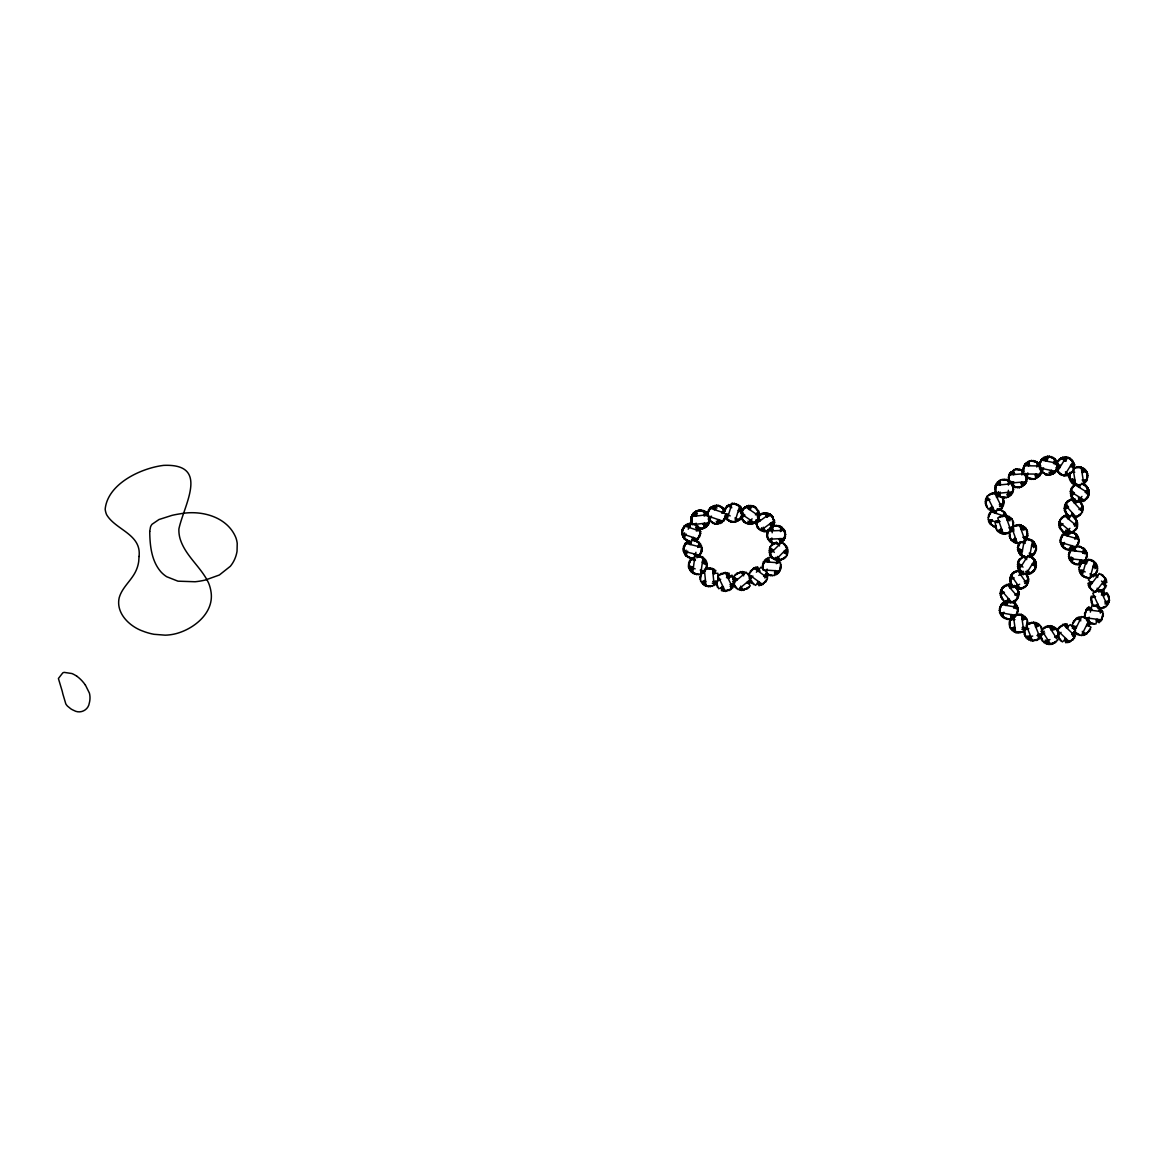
<?xml version="1.0" encoding="UTF-8"?>
<svg xmlns="http://www.w3.org/2000/svg" width="1168" height="1168" viewBox="0 0 1168 1168"><rect width="100%" height="100%" fill="white"/><g stroke="black" fill="none" stroke-linecap="round" stroke-linejoin="round"><path stroke-width="1.5" d="M1000.188 492.02L1000.173 497.188L1008.364 497.218L1008.378 490.326M1000.217 485.129L1000.231 479.96L1008.422 479.99L1008.393 485.158M773.727 526.33L773.742 523.06M1040.922 467.623L1040.819 474.164L1023.606 473.931L1023.723 465.74L1040.936 465.988M1000.918 597.563L1001.093 589.373M1018.146 597.914L1018.306 589.738M1013.503 481.698L1013.386 486.866L1021.562 487.056L1021.693 481.888M1013.663 474.807L1013.795 469.638L1021.971 469.828L1021.854 474.996M1023.402 574.744L1023.489 571.298M1028.862 640.137L1028.964 636.706M1037.491 626.647L1037.607 623.201L1029.431 622.924M1018.16 568.728L1018.467 560.552M1035.374 569.385L1035.68 561.209M769.741 554.829L770.165 546.668M786.955 555.705L787.363 547.529M1074.166 479.347L1073.918 484.516L1080.458 484.837M1082.692 472.879L1082.94 467.711L1074.779 467.302M1045.302 640.035L1045.097 643.466L1053.273 643.933M985.792 505.686L986.288 497.524M1003.473 498.561L1002.976 506.722L999.545 506.518M771.844 537.952L771.522 543.105L779.698 543.616L780.02 538.463M772.165 532.798L772.603 525.921L780.764 526.432L780.443 531.586M1014.247 626.69L1013.897 631.844L1022.058 632.399M1022.861 620.369L1023.212 615.215L1015.05 614.675M1059.434 527.702L1059.975 519.541M1076.619 528.856L1077.159 520.694M716.451 585.416L716.685 582.146M1013.941 538.93L1013.663 542.361L1020.19 542.872M1022.891 529.265L1023.168 525.834L1015.007 525.191M999.954 529.498L999.691 532.929L1007.838 533.586M1008.933 519.862L1009.21 516.417L1002.684 515.906M1091.189 602.63L1091.481 599.359M1109.074 596.016L1108.344 604.177L1104.913 603.856M691.208 522.928L691.996 514.781L697.135 515.278M709.137 516.431L708.348 524.563L703.209 524.082M704.83 580.335L704.26 585.475L712.392 586.365M713.706 574.379L714.261 569.239L706.129 568.349M995.297 491.728L996.173 483.596L999.604 483.961M1013.298 485.45L1012.422 493.582L1007.283 493.027M1027.796 472.894L1027.183 478.019L1035.315 478.997L1035.928 473.858M1028.614 466.047L1029.227 460.922L1037.359 461.886L1036.746 467.025M1026.745 475.391L1025.694 483.508L1020.569 482.851M1010.13 582.759L1011.181 574.656M1027.212 584.978L1028.263 576.861M1070.676 495.451L1071.771 487.348M1087.744 497.772L1088.839 489.669M1024.132 634.545L1024.818 629.683M1041.652 633.669L1042.323 628.807M1087.569 473.39L1086.313 481.479L1082.911 480.953M766.967 537.382L768.34 529.308L773.42 530.17M785.319 532.17L783.962 540.229L778.866 539.382M767.142 569.093L766.281 574.189L774.34 575.576L775.216 570.48M768.31 562.304L769.186 557.224L777.246 558.596L776.37 563.691M1009.371 626.092L1010.773 618.033L1014.16 618.617M1027.738 620.982L1026.336 629.041L1022.949 628.442M758.674 515.555L759.244 512.343M1009.21 536.565L1009.794 533.338M1026.132 539.689L1027.621 531.644M1029.461 557.472L1032.585 540.536L1024.555 539.047L1021.416 555.983L1027.855 557.18M1013.065 525.454L1013.663 522.242M705.209 515.424L705.895 512.051L697.88 510.416L691.719 515.862M1064.457 510.518L1066.136 502.503M1082.313 509.248L1082.984 506.051M691.237 521.731L691.923 518.534M709.779 517.307L708.085 525.308L703.034 524.242M999.209 492.779L998.479 496.137L1006.48 497.875M699.982 579.532L701.019 574.729M717.853 578.379L718.539 575.182M773.026 526.432L774.428 520.037M1072.808 559.633L1072.063 562.991L1080.064 564.743L1081.159 559.691M1074.633 551.223L1075.743 546.171L1083.729 547.909L1082.634 552.96M1022.964 472.033L1024.789 464.061L1029.826 465.2M1041.579 467.872L1039.754 475.858L1034.717 474.704M1000.669 594.074L1002.159 587.694M1017.065 599.593L1018.934 591.621M1022.847 474.266L1023.65 470.908L1015.678 469.025M1089.145 617.157L1087.948 622.179L1095.92 624.077L1097.102 619.055M1090.343 612.134L1091.934 605.433L1099.891 607.316L1099.103 610.674M1073.845 467.711L1074.633 464.543M1017.576 566.83L1019.576 558.903M1034.264 571.035L1036.264 563.107M1073.158 480.063L1072.268 483.391L1080.181 485.479M1083.7 472.164L1084.59 468.835L1076.677 466.733M985.237 503.773L987.427 495.889M1001.837 508.357L1004.027 500.473M770.822 538.652L769.887 541.967L777.771 544.171M781.465 530.9L782.399 527.571L774.515 525.381M762.368 567.998L764.587 560.129L769.551 561.531M781.158 564.786L778.939 572.67L775.625 571.736M1013.211 627.391L1012.262 630.705L1020.131 632.939M1023.898 619.682L1024.847 616.368L1016.978 614.134M1003.911 612.178L1002.465 617.142L1010.32 619.434L1011.765 614.47M1005.838 605.564L1007.283 600.6L1015.138 602.892L1013.693 607.856M1023.796 530.301L1024.774 527.002L1016.934 524.68M1009.838 520.899L1010.831 517.599L1002.991 515.263M690.726 520.986L693.179 513.19L696.478 514.227M708.626 521.483L709.618 518.358M1043.593 467.755L1042.031 472.675L1049.828 475.142L1051.39 470.208M1045.667 461.185L1047.214 456.25L1055.011 458.717L1053.463 463.638M705.998 515.876L707.063 512.591L699.282 510.066M703.764 580.978L702.683 584.248L710.451 586.818M714.758 573.722L715.838 570.451L708.071 567.896M994.844 489.786L997.399 482.019L1000.669 483.099M1013.751 487.392L1011.196 495.174L1007.926 494.093M726.102 513.599L723.474 521.337L707.166 515.803L709.794 508.051L724.481 513.044M1037.812 466.382L1038.921 463.127L1031.183 460.484M1008.203 479.362L1010.904 471.638L1014.16 472.777M1027.154 477.332L1024.453 485.056L1021.197 483.917M1009.707 580.817L1012.422 573.094M1025.957 586.526L1028.672 578.802M1084.444 615.755L1087.16 608.032L1092.036 609.754M1103.41 613.755L1100.694 621.464L1095.818 619.755M692.799 567.122L691.047 571.984L698.741 574.758M702.829 563.414L704.596 558.567L696.902 555.778M1039.929 638.443L1041.053 635.377M687.66 551.121L685.893 555.983L693.588 558.771L695.938 552.303M690.011 544.653L691.777 539.791L699.471 542.58L697.705 547.442M1068.924 476.865L1070.092 473.814M1085.014 482.997L1087.934 475.347M766.631 535.411L769.04 529.323M785.655 534.126L782.648 541.748L779.45 540.477M777.479 563.107L778.749 559.91M1009.035 624.121L1010.86 619.566M1026.847 625.975L1028.074 622.938M999.282 610.543L1002.378 602.965L1005.575 604.279M1064.544 542.448L1062.588 547.223L1070.165 550.332L1072.122 545.558M1067.158 536.068L1069.129 531.294L1076.692 534.404L1074.735 539.178M1026.059 538.156L1027.942 533.615M1021.255 551.471L1019.927 554.654L1027.49 557.778M1024.54 543.514L1026.511 538.74L1034.074 541.864L1032.103 546.639M742.264 513.949L739.694 519.964L734.935 517.95M1038.994 466.017L1042.265 458.513L1046.995 460.572M1058.047 465.39L1054.792 472.879L1050.047 470.821M1064.194 508.533L1067.508 501.057M1081.933 511.015L1083.247 508.022M690.989 519.76L692.317 516.767M710.042 519.293L706.713 526.768L703.574 525.366M699.734 577.547L701.077 574.568M716.787 581.635L715.444 584.613L712.305 583.212M997.034 494.765L998.45 491.626M772.647 526.491L774.676 522.008M1072.049 558.479L1070.633 561.618L1078.079 564.991L1080.21 560.275M1083.758 552.435L1085.174 549.296L1077.714 545.923M992.333 519.643L990.201 524.344L996.158 527.045M995.18 513.365L996.611 510.226M1002.626 516.752L1004.772 512.051L997.311 508.664M686.054 533.922L683.893 538.623L691.339 542.04L693.485 537.338M688.2 529.235L691.076 522.972L698.508 526.388L696.362 531.075M711.487 516.11L709.312 520.811L716.743 524.228L718.904 519.541M714.363 509.861L716.524 505.16L723.956 508.591L721.795 513.278M1022.745 470.062L1026.176 462.63L1029.3 464.076M1041.798 469.857L1038.367 477.289L1035.242 475.843M1000.085 593.68L1003.56 586.278M1015.664 601.009L1019.153 593.607M1086.547 620.777L1088.021 617.668M1099.833 611.842L1101.307 608.718M683.149 549.194L686.726 541.835L691.368 544.098M702.216 549.369L698.625 556.727L693.982 554.464M1072.443 478.88L1070.895 481.946L1073.815 483.421M1083.072 569.911L1080.692 574.495L1087.948 578.262M1086.24 563.794L1088.62 559.209L1095.876 562.976L1093.496 567.56M762.237 566.013L766.047 558.771L769.084 560.377M781.29 566.772L777.479 574.014L774.428 572.422M1002.757 612.631L1001.122 615.667L1008.32 619.536M1006.831 605.039L1009.269 600.498M1014.846 607.404L1016.481 604.367L1012.16 602.046M1060.121 540.331L1064.004 533.134L1068.545 535.572M1079.159 541.295L1075.29 548.493L1070.735 546.04M1020.598 541.996L1017.489 547.748L1022.029 550.216M1036.527 548.77L1032.629 555.968L1029.592 554.318M728.131 513.862L725.62 518.373L732.759 522.344M738.629 511.818L741.14 507.292L733.986 503.32M690.668 519.001L694.683 511.876M705.662 527.469L709.677 520.344M1042.425 468.178L1040.717 471.171L1047.842 475.201M1046.659 460.688L1049.214 456.192L1056.325 460.221L1054.631 463.214M994.8 487.801L998.917 480.72M1013.795 489.392L1009.678 496.458L1006.699 494.721M1068.399 554.639L1072.531 547.573M1087.393 556.26L1083.276 563.326L1080.298 561.589M987.982 517.366L992.128 510.299L996.581 512.927M681.718 531.63L685.879 524.593L690.332 527.235M700.698 533.367L696.537 540.404L692.084 537.776M707.151 513.803L711.327 506.781L715.765 509.423M726.131 515.584L721.941 522.622L717.502 519.979M1008.203 477.362L1009.897 474.573M1022.905 486.326L1027.154 479.333M1009.707 578.817L1013.97 571.838M1026.979 583.591L1028.672 580.803M1084.444 613.755L1088.707 606.776L1091.642 608.572M1103.41 615.74L1099.146 622.719L1096.212 620.938M691.617 567.502L689.806 570.422L696.756 574.744M704.012 563.034L705.837 560.114L698.887 555.793M686.477 551.5L684.652 554.42L691.587 558.757M698.887 547.062L700.712 544.142L693.763 539.806M1083.451 484.224L1087.875 477.347M1078.838 567.414L1082.444 561.954M1097.73 570.072L1093.219 576.89L1090.343 574.992M766.704 533.426L769.42 529.323M781.056 542.945L785.582 536.127M1009.123 622.135L1010.948 619.42M1023.431 631.727L1025.256 629.012M999.385 608.543L1003.984 601.783L1006.831 603.725M1018.219 611.477L1013.62 618.237L1010.773 616.31M1063.347 542.77L1061.405 545.617L1068.165 550.23L1071.085 545.967M1075.932 538.842L1077.874 536.01L1072.472 532.316M1025.971 538.302L1027.825 535.601M1020.701 550.201L1018.759 553.048L1022.803 555.822M1033.3 546.317L1035.257 543.485L1028.512 538.857M723.985 511.234L728.686 504.532L731.504 506.518M742.775 514.431L738.074 521.132L735.256 519.147M1039.14 464.032L1043.885 457.36L1046.689 459.374M1057.916 467.375L1053.156 474.033L1050.353 472.033M694.026 513.803L695.953 511.146M705.078 527.892L709.881 521.278M772.559 526.637L774.501 523.994M1071.538 557.194L1069.508 559.968L1076.093 564.816M1084.254 553.705L1086.298 550.931L1079.699 546.098M991.121 519.921L989.077 522.695L995.662 527.556M1003.838 516.46L1005.882 513.686L999.297 508.839M684.842 534.214L682.784 536.973L689.354 541.85M697.573 530.798L699.632 528.038L694.376 524.125M710.275 516.387L708.202 519.147L714.758 524.038M723.007 513L725.065 510.241L718.51 505.35M1022.92 468.076L1027.825 461.521M1036.717 478.398L1041.622 471.843M1100.314 613.127L1102.402 610.397M1074.414 492.779L1071.26 496.867L1077.728 501.875L1081.948 496.429M1078.633 487.333L1080.736 484.603M1085.101 492.341L1088.269 488.253L1081.787 483.245M688.507 563.224L692.522 558.056M702.114 573.78L707.122 567.327M683.368 547.208L688.405 540.755L691.12 542.886M696.946 557.808L701.983 551.354M1073.582 469.799L1069.567 474.953L1065.493 471.784M1074.078 628.983L1076.21 626.267M1086.897 625.931L1090.094 621.872M1081.845 570.13L1079.655 572.787L1085.977 577.985M1094.723 567.341L1096.913 564.684L1090.591 559.487M762.529 564.042L767.756 557.749M775.771 575.05L780.998 568.758M744.702 514.884L741.388 518.84L747.651 524.096L752.075 518.826M749.126 509.613L752.455 505.642L758.718 510.898L755.404 514.869M1060.427 538.36L1065.712 532.126L1068.34 534.345M1076.735 545.763L1078.852 543.266M1017.795 545.777L1019.927 543.295M1030.891 556.961L1036.206 550.741M726.89 514.037L724.627 516.636L730.803 522.008M739.855 511.628L742.118 509.029L735.957 503.656M691.018 517.044L696.435 510.912M703.91 528.447L709.326 522.315M1055.011 464.543L1057.288 461.959L1051.171 456.542M752.922 576.087L749.476 579.927L755.55 585.402L759.01 581.562M756.382 572.247L760.981 567.122L767.069 572.597L763.609 576.437M995.165 485.844L1000.669 479.785M1007.926 497.407L1010.13 494.984M1068.778 552.683L1070.983 550.259M988.362 515.409L990.566 512.986M682.097 529.673L687.645 523.658L690.171 525.994M700.318 535.324L694.77 541.339L692.23 539.017M707.545 511.861L713.093 505.846L715.619 508.182M725.737 517.541L720.189 523.541L717.648 521.205M1008.612 475.42L1014.218 469.463M1021.139 487.231L1026.745 481.274M1088.81 495.553L1083.159 501.466L1079.422 497.904M1059.945 466.09L1056.368 469.813L1062.267 475.478M1064.734 461.126L1068.311 457.403L1074.21 463.068L1070.618 466.791M686.142 550.157L683.762 552.639L689.646 558.319M1021.591 564.597L1017.985 568.29L1023.854 573.999M1032.249 565.341L1035.855 561.633L1029.986 555.939M1072.531 623.026L1078.239 617.157L1080.707 619.566M1090.576 629.172L1084.868 635.042L1082.4 632.633M1082.809 483.917L1087.423 479.289M1094.912 574.291L1097.248 571.999M781.582 541.499L785.1 538.054M1062.982 523.658L1059.274 527.264L1064.968 533.134L1069.917 528.33M1067.917 518.869L1071.625 515.263L1077.319 521.132L1073.611 524.739M758.981 518.227L753.097 523.906L749.506 520.198M999.896 606.63L1005.809 600.965M1011.795 619.069L1014.16 616.806M1033.563 547.675L1036.06 545.295L1030.424 539.368M724.51 509.306L726.919 507.087M736.249 521.921L742.235 516.358M1039.695 462.105L1045.725 456.586M1057.361 469.288L1051.331 474.807L1048.995 472.266M703.238 528.651L709.312 523.191M749.462 572.597L755.535 567.122L758.996 570.962M767.069 579.912L760.996 585.387L757.536 581.562M684.623 532.842L682.039 535.119L687.441 541.266M1027.212 462.937L1029.68 460.776M1034.863 479.128L1041.024 473.741M1092.138 582L1088.226 585.372L1093.569 591.563M1102.694 583.693L1106.607 580.306L1101.263 574.116M1073.173 492.779L1070.545 495.013L1075.83 501.247M1086.342 492.341L1088.97 490.107L1083.685 483.873M689.135 561.326L691.646 559.224M1073.961 470.397L1067.698 475.668L1065.479 473.025M1061.084 632.341L1057.142 635.669L1062.398 641.933L1066.355 638.604M1066.355 627.917L1070.311 624.588L1075.582 630.837L1071.625 634.166M684.01 545.325L689.018 541.105M697.588 556.406L701.355 553.238M1018.262 560.976L1024.54 555.734M1035.578 568.962L1029.3 574.203L1027.095 571.561M1072.312 628.457L1074.969 626.267M1088.138 625.946L1090.795 623.741M775.026 542.959L769.946 547.077L774.296 552.42M1094.869 568.714L1097.57 566.568L1092.46 560.173M1059.756 519.95L1066.194 514.898L1069.377 518.957M1076.838 528.447L1070.399 533.499L1067.202 529.44M743.461 514.84L740.746 516.957L745.783 523.395M756.645 514.913L759.346 512.796L754.309 506.343M1061.143 536.506L1066.311 532.506M1030.307 556.581L1035.49 552.595M691.763 515.19L698.333 510.314M702.012 529.031L708.582 524.155M1068.53 507.014L1064.355 510.051L1069.173 516.665L1073.348 513.613M1074.093 502.941L1076.881 500.911M1078.911 509.555L1083.086 506.503L1078.268 499.904M748.907 578.014L751.681 575.985M764.85 576.525L767.639 574.495M989.15 513.57L991.807 511.672M682.886 527.848L689.558 523.118M695.529 539.996L699.53 537.163M708.334 510.022L715.006 505.306L716.991 508.124M724.948 519.366L718.262 524.096L716.276 521.278M1004.451 592.249L1000.202 595.213L1004.874 601.914L1009.123 598.965M1010.101 588.322L1014.35 585.372L1019.022 592.088L1014.773 595.038M1089.145 578.116L1095.861 573.444L1097.832 576.262M1101.658 590.38L1105.687 587.577L1102.738 583.343M1009.415 473.595L1016.145 468.937M1019.211 487.757L1025.942 483.099M1071.523 487.757L1075.582 484.983L1072.706 486.151M1087.992 497.378L1081.232 501.977L1078.327 497.714M1055.857 467.886L1060.135 464.981M1071.859 466.937L1074.706 464.995L1070.122 458.221M1058.15 628.413L1064.924 623.829L1067.815 628.107M1020.35 564.451L1017.489 566.363L1022.044 573.167M1033.49 565.487L1036.352 563.575L1031.797 556.771M1073.363 621.215L1080.166 616.675M1082.94 635.538L1089.744 630.983M1083.816 482.88L1086.561 481.085M773.435 549.632L769.113 552.464L773.581 559.311M783.67 552.727L788.006 549.909L783.538 543.062M781.45 541.602L784.21 539.85M1061.741 523.483L1058.836 525.323L1063.187 532.243M1074.852 524.914L1077.757 523.074L1074.283 517.541M742.016 509.744L748.951 505.408L750.776 508.328M758.09 520.008L751.141 524.344L749.316 521.424M725.445 507.54L732.453 503.35M734.292 522.315L741.315 518.125M1040.63 460.353L1047.681 456.206M1049.375 475.201L1056.412 471.04M1081.583 513.672L1074.502 517.774L1071.917 513.307M694.084 513.292L699.749 510.022M701.267 529.016L708.363 524.928M750.425 570.845L757.506 566.757L760.091 571.225M766.12 581.664L759.039 585.767L757.317 582.774M1024.497 464.441L1031.636 460.44M1037.184 477.07L1040.046 475.478M1001.881 588.073L1009.05 584.131L1011.532 588.657M1017.343 599.213L1010.189 603.155L1007.692 598.629M1090.912 581.752L1087.904 583.416L1091.846 590.585M1103.921 583.942L1106.928 582.277L1102.986 575.109M1014.204 577.868L1009.678 580.35L1013.59 587.533L1019.649 584.234M1018.744 575.401L1023.285 572.919M1024.175 581.752L1028.716 579.27L1025.577 573.532M1086.255 493.714L1089.277 492.078L1085.408 484.881M1057.624 460.776L1064.836 456.922M1065.727 475.96L1070.063 473.653M1072.837 634.428L1075.889 632.808M685.017 543.602L687.908 542.069M732.599 581.387L737.183 578.978M747.082 583.007L751.652 580.613M1019.284 559.268L1022.175 557.735M1034.556 570.67L1027.329 574.495L1025.723 571.444M770.997 545.383L775.362 543.149L772.369 543.938M786.122 556.99L778.837 560.713L777.26 557.647M1044.761 632.998L1040.148 635.334L1043.827 642.634L1049.974 639.538M1050.923 629.902L1055.536 627.581L1059.215 634.881L1054.602 637.217M1060.821 518.271L1068.165 514.665L1069.684 517.76M1072.823 531.571L1075.757 530.126M1062.223 534.827L1065.172 533.411M1031.446 555.676L1034.41 554.274M692.872 513.54L700.318 510.139M700.026 529.206L707.472 525.804M764.66 577.897L767.799 576.481L766.471 573.503M1067.333 506.664L1064.194 508.065L1067.537 515.526M1075.188 503.145L1079.904 501.028L1083.247 508.489L1080.108 509.905M760.339 519.848L755.608 521.921L758.908 529.411M766.646 517.074L771.376 515L774.676 522.476L769.946 524.563M684.039 526.213L691.544 522.972M695.369 540.083L698.376 538.784M709.487 508.401L716.991 505.175M716.276 524.228L723.795 521.001M1003.268 591.884L1000.085 593.213L1003.268 600.761M1015.956 595.403L1019.138 594.074L1015.956 586.54M1101.512 590.468L1104.519 589.198M1012.101 573.444L1019.649 570.291L1021.65 575.065M1026.278 586.19L1018.73 589.329L1016.744 584.569M1079.247 502.079L1086.809 498.984M1059.332 626.822L1066.91 623.741L1068.209 626.939M1073.392 639.699L1065.8 642.78L1064.515 639.582M735.139 574.51L742.731 571.488L744.016 574.685M749.126 587.475L741.519 590.512L740.249 587.314M772.267 549.223L769.055 550.464L771.99 558.1M784.852 553.136L788.064 551.895L785.115 544.273M1042.805 628.501L1050.455 625.61L1052.28 630.443M1056.558 641.714L1048.908 644.605L1047.068 639.772M989.968 499.495L985.135 501.306L987.997 508.971L992.844 507.16M996.421 497.086L999.647 495.874M999.297 504.737L1004.13 502.926L1001.837 496.794M1074.56 526.257L1077.787 525.074L1074.969 517.395M743.257 508.182L750.951 505.379M753.769 522.68L749.155 524.359L747.973 521.132M717.473 580.452L720.7 579.27M727.182 576.934L732.044 575.182L734.818 582.876L729.956 584.628M723.488 586.964L718.627 588.73L715.853 581.036M1007.853 619.507L1010.933 618.398M726.715 506.007L734.453 503.364M736.935 520.709L740.03 519.658M1095.555 596.571L1090.664 598.235L1093.306 605.973L1098.197 604.309M1102.066 594.337L1106.957 592.672L1109.6 600.41L1104.709 602.075M1041.914 458.834L1049.667 456.235M1047.375 475.157L1055.127 472.573M1067.158 501.364L1074.925 498.824L1076.005 502.094M1074.064 517.234L1080.283 515.19M758.631 515.249L766.412 512.752L767.464 516.037M1003.21 586.584L1011.035 584.219L1012.028 587.519M1011.327 602.119L1016.029 600.702M1013.065 577.372L1009.765 578.364L1012.116 586.19M1025.314 582.248L1028.614 581.27L1026.278 573.43M1058.967 459.301L1066.837 457.038M1063.741 475.843L1070.034 474.033L1069.289 478.822L1074.399 479.625M1028.789 628.691L1023.825 630.136L1026.088 637.991L1032.702 636.078M1035.403 626.793L1040.367 625.347L1042.63 633.217L1037.666 634.647M1072.458 635.757L1075.772 634.808M1026.906 573.926L1033.213 572.13M732.73 579.401L736.044 578.467M748.206 583.533L751.535 582.598M784.75 558.435L776.851 560.567L775.946 557.238M1051.974 630.282L1056.967 628.968L1058.631 635.29M1055.711 637.743L1059.04 636.867M988.508 494.809L996.421 492.765L997.72 497.758M1000.757 509.423L992.829 511.482L991.53 506.474M1062.223 516.855L1068.574 515.249M1069.611 532.754L1066.442 533.542L1065.596 530.214M719.298 574.568L727.241 572.612L728.482 577.634M1014.116 530.929L1009.094 532.141L1011.006 540.098L1016.029 538.886M1020.803 529.323L1025.825 528.111L1027.738 536.068L1022.715 537.28M1025.781 539.704L1028.964 538.93M1000.144 521.497L995.121 522.695L997.019 530.652L1002.042 529.454M1006.845 519.906L1011.868 518.709L1013.78 526.651L1008.743 527.863M1094.226 591.84L1099.015 590.745M1106.038 606.805L1098.051 608.63L1097.292 605.272M759.244 519.249L755.871 519.95L757.536 527.951M771.026 525.162L774.399 524.461L772.749 516.446M685.499 524.87L691.923 523.585M710.947 507.043L718.962 505.452M714.305 523.936L722.335 522.344M1013.59 572.101L1021.62 570.597L1022.263 573.984M1024.803 587.519L1016.759 589.022L1016.131 585.65M1080.488 501.174L1085.32 500.298M1027.694 623.916L1035.753 622.471L1036.352 625.873M736.643 573.211L744.702 571.824M739.563 590.176L747.622 588.789M1044.323 627.216L1052.412 625.975L1052.937 629.377M1055.025 642.999L1046.937 644.24L1046.426 640.838M988.916 498.838L985.515 499.349L986.726 507.438M1000.348 505.394L1003.75 504.883L1002.538 496.794M749.666 506.226L752.893 505.773M752.061 523.293L755.302 522.826M726.481 577.664L733.3 576.729L733.971 581.591M731.007 585.299L734.424 584.832M1013.24 526.096L1021.343 525.031L1022.015 530.155M1023.591 542.098L1015.488 543.178L1014.817 538.054M999.282 516.665L1007.385 515.614L1008.057 520.738M1009.619 532.696L1001.502 533.747L1000.845 528.622M730.35 521.877L733.606 521.483M1094.518 595.884L1091.087 596.293L1092.065 604.411M1101.351 595.052L1108.184 594.235L1109.162 602.352L1105.746 602.776M1043.491 457.608L1051.623 456.673M1045.433 474.719L1053.565 473.799M1068.735 500.152L1073.611 499.627M1073.83 516.928L1078.706 516.402M760.207 514.037L768.354 513.219M768.442 530.52L761.93 531.177L761.58 527.746M704.333 569.196L712.465 568.378L714.203 585.504L706.056 586.336L704.508 570.918M1004.816 585.402L1011.327 584.861M1024.672 583.474L1028.103 583.197L1027.446 575.036M1060.588 458.148L1068.749 457.564M1061.829 475.318L1069.976 474.734M1027.782 627.961L1024.351 628.209L1024.935 636.37L1030.088 635.991M1036.95 635.509L1042.104 635.129L1041.52 626.982M1026.687 573.619L1031.578 573.284M1074.764 472.222L1069.611 472.5L1070.049 480.676L1075.217 480.384M1081.641 471.843L1086.795 471.551L1087.247 479.727L1082.094 480.004M1040.878 631.435L1044.323 631.26M990.157 493.699L998.333 493.334M994.202 510.752L990.931 510.898L990.771 507.467M1063.887 515.745L1068.793 515.57M1014.963 619.58L1009.794 619.77L1010.101 627.946L1015.269 627.756M1021.839 619.317L1027.008 619.128L1027.314 627.304L1022.146 627.493M720.963 573.473L729.139 573.211L729.314 578.379M729.693 590.424L721.517 590.687L721.415 587.256M1009.692 530.243L1013.138 530.155M1023.694 538.054L1027.139 537.966L1026.92 529.79M995.735 520.811L999.18 520.724M1009.721 528.637L1013.152 528.549L1012.948 520.373M1095.905 590.774L1099.19 590.731M1101.074 607.915L1104.344 607.871M704.114 573.24L700.669 573.225L700.639 581.416L705.808 581.43M712.728 573.284L717.897 573.298L717.853 581.474L712.699 581.46M1015.313 571.108L1018.584 571.181M1016.54 588.365L1023.08 588.511M1080.312 501.189L1083.597 501.291M1033.768 640.312L1037.038 640.414M1046.09 626.282L1054.251 626.749M746.571 505.992L754.732 506.562M745.374 523.176L748.63 523.41M730.19 586.409L733.621 586.657M762.018 513.19L770.15 514.095M765.011 530.856L768.267 531.206M1006.626 584.584L1011.503 585.197M1014.788 473.858L1009.663 473.186L1008.612 481.304L1013.736 481.961M1062.413 457.345L1070.516 458.469M1060.048 474.412L1068.151 475.537M1026.511 573.605L1029.753 574.072M992.012 492.954L995.238 493.495M989.179 509.949L992.406 510.474M1062.792 531.98L1066.019 532.55M1010.685 528.52L1014.072 529.148M696.055 527.629L702.464 528.929M692.945 513.73L696.303 514.446M1002.115 479.318L1010.116 481.041M713.444 582.452L716.816 583.182M1011.707 485.786L1019.679 487.669M1016.408 588L1021.182 589.139M1082.59 484.384L1085.773 485.158M695.456 560.479L690.434 559.238L688.478 567.181L695.164 568.831M702.143 562.129L707.151 563.356L705.195 571.298L700.187 570.072M1031.329 622.325L1039.272 624.296M1027.183 639.042L1030.366 639.83M748.484 505.467L756.353 507.715M743.753 522.023L751.608 524.271M1024.862 543.368L1019.912 541.894L1017.591 549.748L1022.54 551.208M1031.461 545.325L1036.425 546.785L1034.103 554.625L1029.139 553.165M1012.057 541.193L1019.898 543.514M998.071 531.761L1005.911 534.097M703.866 525.133L707.151 526.155M698.625 527.965L701.734 528.973M1075.918 550.493L1071.012 548.872L1068.443 556.64L1073.348 558.26M1082.459 552.654L1087.364 554.274L1084.795 562.042L1079.889 560.421M763.96 512.737L771.727 515.307M758.558 529.089L766.325 531.659M1006.947 517.03L990.61 511.584L988.011 519.351L997.822 522.622M1025.621 476.792L1033.359 479.42M1008.583 584.175L1011.663 585.241M1086.576 563.677L1081.758 561.779L1078.779 569.4L1085.189 571.911M1092.985 566.188L1097.789 568.071L1094.81 575.693L1089.992 573.809M769.639 527.805L772.836 529.075M767.814 574.087L772.369 575.912M1021.825 629.245L1025.022 630.53M1013.532 607.535L1018.321 609.492L1015.226 617.069L1010.437 615.113M731.81 507.715L727.051 505.7L723.853 513.219L730.19 515.92M738.147 510.416L742.906 512.445M699.851 510.153L707.355 513.409M694.318 512.285L697.457 513.686M1004.1 479.055L1010.072 481.742M1001.516 496.78L1004.495 498.123M1017.664 468.821L1023.577 471.609M1011.78 485.085L1017.693 487.888M1093.92 605.214L1096.883 606.615M1089.496 622.179L1093.934 624.281M1016.248 587.942L1019.197 589.344M694.945 559.341L691.85 557.837L688.288 565.195L692.931 567.444M702.698 563.093L707.355 565.341L703.778 572.714L700.683 571.21M1078.663 466.587L1085.963 470.281M776.501 525.25L783.757 529.031M768.529 540.507L774.34 543.543M1018.963 614.003L1026.19 617.828M1010.919 629.231L1018.146 633.056M1018.919 524.578L1026.117 528.491M1010.714 539.718L1017.912 543.616M1004.976 515.161L1012.16 519.074M996.742 530.287L1003.925 534.199M701.282 510.022L708.363 514.11M765.945 512.708L773.012 516.825M757.273 527.571L764.325 531.703M710.071 567.852L712.889 569.502M701.399 582.73L708.465 586.862M1033.169 460.469L1040.192 464.66M1024.351 475.259L1031.373 479.449M1080.823 620.807L1076.458 618.047L1072.093 624.968L1076.458 627.727M1086.649 624.486L1091.014 627.231L1086.649 634.151L1082.283 631.392M777.216 559.691L779.947 561.501M767.668 574.014L770.384 575.824M76.84 676.272L76.154 675.805A24.995 24.995 0 0 0 71.92 673.542L64.182 672.374A6.044 6.044 0 0 0 62.765 672.899L58.4 678.506L62.167 691.018A50.531 50.531 0 0 1 62.78 693.69L65.817 703.91A13.374 13.374 0 0 0 67.554 706.173L70.839 708.845A20.732 20.732 0 0 0 73.832 710.421C80.125 714.159 88.315 710.29 89.308 703.019A20.425 20.425 0 0 0 89.965 698.858L89.994 697.836A18.63 18.63 0 0 0 89.381 693.047L85.352 684.915M701.837 510.285L707.166 514.081M1006.086 479.23L1010.043 482.121M1019.649 469.025L1022.248 471.011M1013.109 485.698L1015.707 487.669M1089.35 622.091L1091.949 624.077M1065.085 461.097L1061.011 457.929L1055.974 464.382L1060.062 467.55M1070.516 465.331L1074.589 468.499M1026.745 559.618L1022.672 556.435L1017.62 562.859L1023.037 567.122M1032.162 563.881L1036.22 567.064L1031.169 573.503L1027.095 570.305M1083.67 616.806L1088.81 620.85M1074.297 631.348L1079.436 635.392M1080.648 466.835L1087.014 471.974M778.472 525.527L784.779 530.739M767.507 538.798L773.815 544.011M1020.934 614.295L1027.212 619.536M1009.897 627.523L1016.175 632.764M1070.939 547.266L1073.567 549.5M1012.495 601.856L1017.489 606.09M1000.115 613.945L1006.363 619.23M1020.89 524.899L1027.11 530.214M1009.721 537.995L1015.941 543.31M1039.754 469.434L1045.886 474.85M703.238 510.387L708.1 514.767M1035.125 460.864L1038.717 464.192L1036.95 461.652M1027.022 476.836L1029.417 479.055M1097.701 577.503L1093.934 573.97L1088.342 579.941L1092.109 583.474M1101.468 581.036L1106.49 585.752L1100.898 591.723L1097.132 588.19M1080.093 487.217L1076.356 483.654L1070.706 489.567L1074.443 493.13M700.829 556.231L706.728 561.896M688.901 568.641L694.799 574.32M695.719 540.244L701.603 545.923M750.601 509.555L747.009 505.846L741.125 511.526L744.717 515.234M1073.042 531.907L1078.692 537.82M1060.588 543.806L1066.238 549.719M1017.941 551.223L1022.453 555.968M703.749 510.839L707.063 514.46M1007.984 479.8L1010.174 482.238M995.151 491.275L997.326 493.728M1084.868 550.332L1087.043 552.785M1068.749 558.129L1074.195 564.232M1001.21 509.423L1006.641 515.541M988.318 520.84L993.749 526.972M720.408 505.948L724.729 510.869M709.618 519.76L712.86 523.454M1066.194 461.17L1062.865 457.214L1056.617 462.484L1059.945 466.441M1085.554 617.449L1087.656 619.96M1075.451 632.238L1077.553 634.75M1085.627 471.303L1087.685 473.843M1072.268 482.18L1074.326 484.72M776.297 541.923L779.552 545.938M783.903 551.281L787.159 555.282L780.808 560.45L777.552 556.435M1078.998 570.904L1084.108 577.299M780.341 526.213L785.436 532.623M769.902 540.769L771.946 543.324M1013.109 601.505L1018.116 607.973M999.487 612.047L1004.495 618.514M1067.61 531.498L1069.713 534.229M737.796 504.386L742.717 510.927M726.978 518.665L728.949 521.278M1053.01 457.287L1057.887 463.871M750.82 580.657L753.71 584.628M705.078 511.146L707.954 515.117M1097.015 589.417L1098.971 592.249M702.654 557.048L707.239 563.823M688.39 566.714L692.989 573.488M1056.777 469.229L1060.442 474.661M1071.684 633.815L1074.575 638.093L1067.8 642.677L1064.895 638.4M697.53 541.076L702.099 547.85M683.251 550.712L687.835 557.486M743.622 575.868L740.746 571.561L733.942 576.116L736.818 580.408M747.447 581.591L750.309 585.883L743.52 590.424L740.643 586.132M1074.823 532.812L1079.115 539.762M1060.164 541.864L1064.471 548.814M1032.205 540.273L1036.483 547.252M1017.518 549.281L1019.241 552.07M705.516 511.774L707.18 514.592M690.682 520.519L692.332 523.352M1075.538 503.247L1072.939 498.78L1065.858 502.882L1068.457 507.35M766.982 517.176L764.427 512.694L757.317 516.752L759.886 521.235M770.398 523.162L772.968 527.659L765.858 531.703L763.303 527.221M700.712 531.849L699.106 529.002L700.639 533.834M681.703 533.163L685.704 540.288M722.145 506.927L724.554 511.204M1070.238 493.042L1074.122 500.24M1072.034 625.595L1073.567 628.486M1058.383 636.589L1060.69 640.925M747.841 573.371L750.133 577.707M733.373 582.832L736.409 588.628M1084.225 468.543L1087.963 475.829M1068.895 476.398L1072.633 483.683M782.034 527.279L785.67 534.608M766.617 534.944L768.077 537.879M1066.91 530.637L1068.428 533.732M755.988 507.423L757.433 510.358M741.242 516.446L744.104 522.33M1014.788 602.586L1018.335 609.959M999.268 610.076L1002.816 617.434M739.461 505.496L741.534 509.949M1054.66 458.411L1056.018 461.389M750.732 580.511L752.075 583.504M690.989 519.278L692.317 522.271M1071.728 459.418L1072.954 462.44M1058.85 473.463L1056.996 468.923L1057.522 471.974M699.121 542.259L700.347 545.295M683.163 548.726L686.229 556.304M1033.388 557.968L1036.439 565.56M1017.401 564.378L1019.839 570.451M1058.807 523.322L1061.624 531.002M1076.37 534.053L1079.13 541.762M1060.15 539.864L1062.909 547.573M1033.753 541.529L1036.483 549.237M1017.518 547.281L1020.248 554.99M770.092 524.242L771.654 529.162L763.857 531.644L762.821 528.374M681.762 531.163L684.214 538.974M723.649 508.241L724.613 511.365M1086.882 486.224L1089.175 494.079M1070.341 491.042L1072.647 498.897M1058.31 636.429L1059.215 639.568M749.301 574.729L750.192 577.868M734.059 584.117L734.949 587.27M1040.732 634.925L1042.396 641.247M758.601 513.584L759.39 516.752M741.505 516.168L742.687 520.928M730.54 585.986L731.372 589.344L723.43 591.3L722.189 586.278M740.848 506.927L741.578 510.109M1102.198 590.015L1103.351 595.052M1081.276 502.474L1082.999 510.474M1064.442 506.094L1066.165 514.095M1017.299 588.015L1018.846 596.045M1000.392 591.242L1001.925 599.286M1073.903 465.74L1074.487 468.952M1037.856 634.341L1038.761 639.436L1030.716 640.867L1029.811 635.786M701.296 548.595L701.866 551.807M683.484 546.755L684.915 554.815M1034.702 559.472L1036.104 567.531M1017.737 562.407L1019.138 570.466M786.414 545.777L787.699 553.866M769.405 548.507L770.705 556.581M1076.239 518.928L1077.407 527.031M1059.186 521.366L1060.354 529.469M716.699 582.321L717.356 587.183M699.544 529.25L700.158 535.776M682.258 529.235L683.017 537.382M1010.276 576.437L1010.948 584.584M1088.036 487.844L1088.649 495.991M1070.866 489.129L1071.479 497.276M1058.091 630.618L1058.237 633.874M1041.111 636.341L1041.272 639.597M1009.824 535.148L1009.911 538.419M995.866 525.717L995.939 528.987M1104.096 590.658L1104.169 595.826M704.231 516.198L704.187 511.029L695.997 511.102L696.055 516.271M704.289 523.074L704.348 528.243L696.157 528.33L696.113 523.162M1082.327 504.167L1082.342 512.358M1065.099 504.211L1065.114 512.387M76.869 676.214A36.777 36.777 0 0 1 85.293 684.944M149.723 531.513C149.913 545.514 151.402 560.961 161.009 571.955A28.966 28.966 0 0 0 166.688 576.715L177.945 581.168L195.056 581.752A78.504 78.504 0 0 0 205.437 580.014L219.35 575.006L230.33 566.29A30.616 30.616 0 0 0 235.44 557.355L235.965 555.807A32.967 32.967 0 0 0 237.046 551.135L237.221 543.427A26.032 26.032 0 0 0 235.761 537.397C226.957 516.373 200.735 509.759 180.033 513.847A103.076 103.076 0 0 0 172.017 515.365L158.994 519.526L152.044 524.271A9.446 9.446 0 0 0 150.482 527.06L149.723 531.513M139.05 556.494L138.744 561.195A33.551 33.551 0 0 1 136.408 569.794C132.203 580.043 122.231 586.92 119.194 597.753C115.676 613.156 129.517 626.413 142.919 631.143A60.386 60.386 0 0 0 154.001 634.297L165.228 635.173A49.246 49.246 0 0 0 176.12 633.625C194.662 628.676 214.912 612.076 210.853 590.847A36.923 36.923 0 0 0 208.546 582.905C201.042 566.874 185.201 555.851 180.018 538.521A31.083 31.083 0 0 1 178.894 528.987C183.858 505.116 210.401 463.389 163.651 465.375C140.978 468.134 107.617 483.756 105.178 509.204A20.075 20.075 0 0 0 106.58 514.621C115.603 530.111 141.722 534.068 139.05 556.494M763.434 561.75L762.908 569.911L780.093 571.035L780.618 562.874L763.434 561.75M1069.786 550.449L1068.895 558.581L1086.006 560.465L1086.912 552.333L1069.786 550.449M1085.904 609.594L1084.868 617.697L1101.935 619.916L1102.986 611.798L1085.904 609.594M694.945 556.187L692.595 573.24L700.698 574.364L703.048 557.297L694.945 556.187M1001.049 604.455L999.604 612.514L1016.54 615.58L1018 607.521L1001.049 604.455M1040.907 459.973L1039.272 467.988L1056.149 471.419L1057.785 463.404L1040.907 459.973M685.309 543.237L683.338 551.179L700.055 555.326L702.026 547.398L685.309 543.237M1086.634 559.355L1082.05 575.955L1089.934 578.131L1094.518 561.531L1086.634 559.355M1062.53 534.477L1060.223 542.317L1076.765 547.15L1079.057 539.309L1062.53 534.477M732 503.393L726.934 519.862L734.76 522.271L739.811 505.802L732 503.393M684.36 525.877L681.747 533.63L698.055 539.134L700.669 531.382L684.36 525.877M1081.699 616.573L1074.078 632.019L1081.422 635.626L1089.029 620.179L1081.699 616.573M1074.589 484.559L1070.282 491.509L1084.941 500.561L1089.233 493.611L1074.589 484.559M1066.369 456.965L1057.259 471.595L1064.209 475.916L1073.304 461.287L1066.369 456.965M1028.044 555.501L1018.876 570.086L1025.796 574.437L1034.965 559.852L1028.044 555.501M745.199 506.664L740.629 513.453L754.908 523.074L759.477 516.3L745.199 506.664M753.696 567.896L748.892 574.51L762.835 584.628L767.639 577.999L753.696 567.896M1099.365 573.517L1088.956 587.241L1095.467 592.176L1105.877 578.452L1099.365 573.517M1064.311 515.541L1059.069 521.819L1072.282 532.856L1077.524 526.578L1064.311 515.541M1062.997 624.34L1057.317 630.238L1069.727 642.181L1075.392 636.283L1062.997 624.34M781.742 542.2L769.581 554.391L775.377 560.173L787.524 547.967L781.742 542.2M1070.983 499.145L1064.909 504.634L1076.458 517.409L1082.532 511.92L1070.983 499.145M1007.079 584.453L1000.888 589.811L1012.145 602.834L1018.335 597.49L1007.079 584.453M746.133 572.349L732.891 583.358L738.132 589.65L751.36 578.627L746.133 572.349M769.741 513.847L755.754 523.906L760.543 530.549L774.515 520.49L769.741 513.847M1017.664 570.407L1010.933 575.05L1020.715 589.227L1027.446 584.569L1017.664 570.407M1048.47 625.654L1041.579 630.078L1050.893 644.561L1057.77 640.137L1048.47 625.654M994.435 492.589L987.121 496.239L994.815 511.657L1002.144 507.992L994.435 492.589M725.255 572.422L717.897 575.985L725.401 591.49L732.774 587.927L725.255 572.422M1100.227 589.796L1092.795 593.227L1100.037 608.849L1107.454 605.418L1100.227 589.796M1033.782 622.15L1026.205 625.23L1032.673 641.188L1040.265 638.108L1033.782 622.15M1019.387 524.622L1011.678 527.352L1017.445 543.587L1025.154 540.857L1019.387 524.622M1005.444 515.205L997.72 517.92L1003.458 534.156L1011.167 531.44L1005.444 515.205M1081.101 466.966L1073.027 468.266L1075.757 485.26L1083.831 483.961L1081.101 466.966M1021.387 614.426L1013.284 615.594L1015.722 632.633L1023.825 631.479L1021.387 614.426M708.261 514.635L691.149 516.592L692.084 524.724L709.195 522.753L708.261 514.635M1012.452 483.654L995.311 485.392L996.143 493.538L1013.284 491.786L1012.452 483.654M1025.927 473.566L1008.758 474.967L1009.429 483.129L1026.599 481.727L1025.927 473.566M784.575 530.316L767.361 531.046L767.712 539.222L784.925 538.492L784.575 530.316"/></g></svg>
